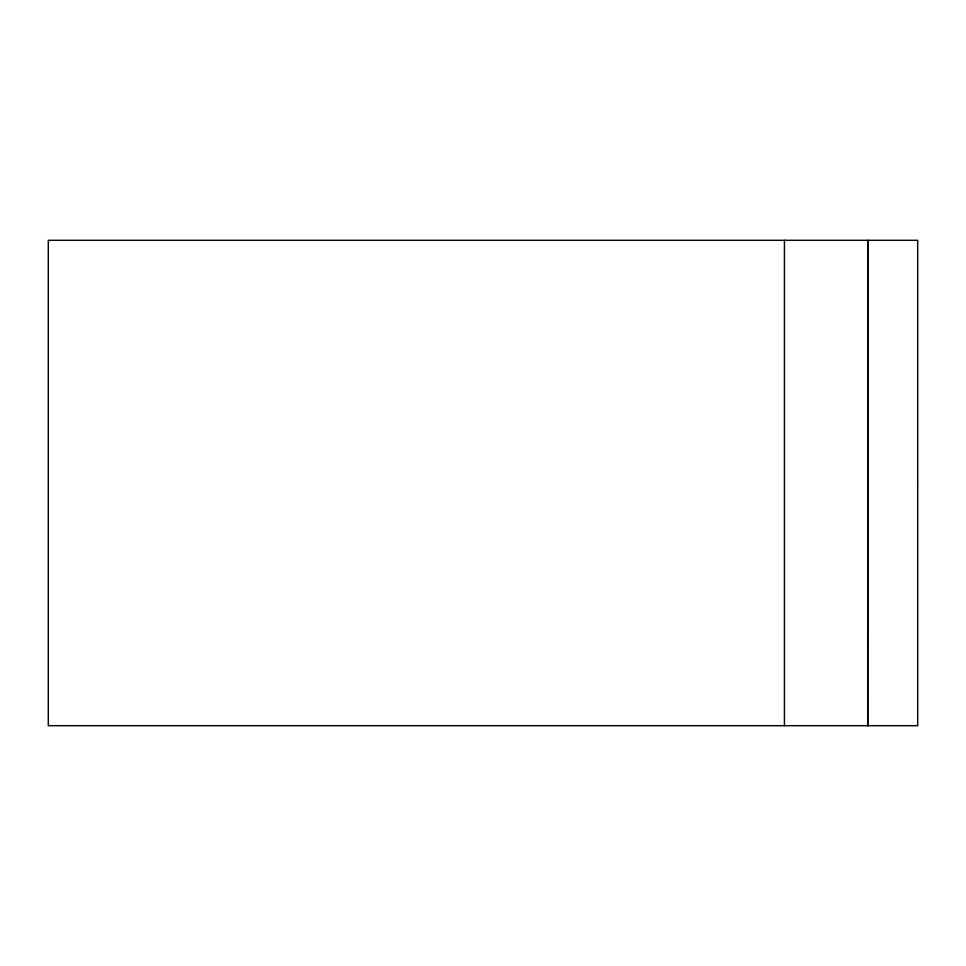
<?xml version="1.0" encoding="UTF-8"?>
<svg xmlns="http://www.w3.org/2000/svg" width="966" height="966" viewBox="0 0 966 966"><rect width="100%" height="100%" fill="white"/><g stroke="black" fill="none" stroke-linecap="round" stroke-linejoin="round"><path stroke-width="1.45" d="M784.428 240.305L784.428 725.695M917.7 483L917.7 725.695L48.3 725.695L48.3 240.305L917.7 240.305L917.7 483M867.806 725.695L867.806 240.305L867.685 725.695"/></g></svg>
